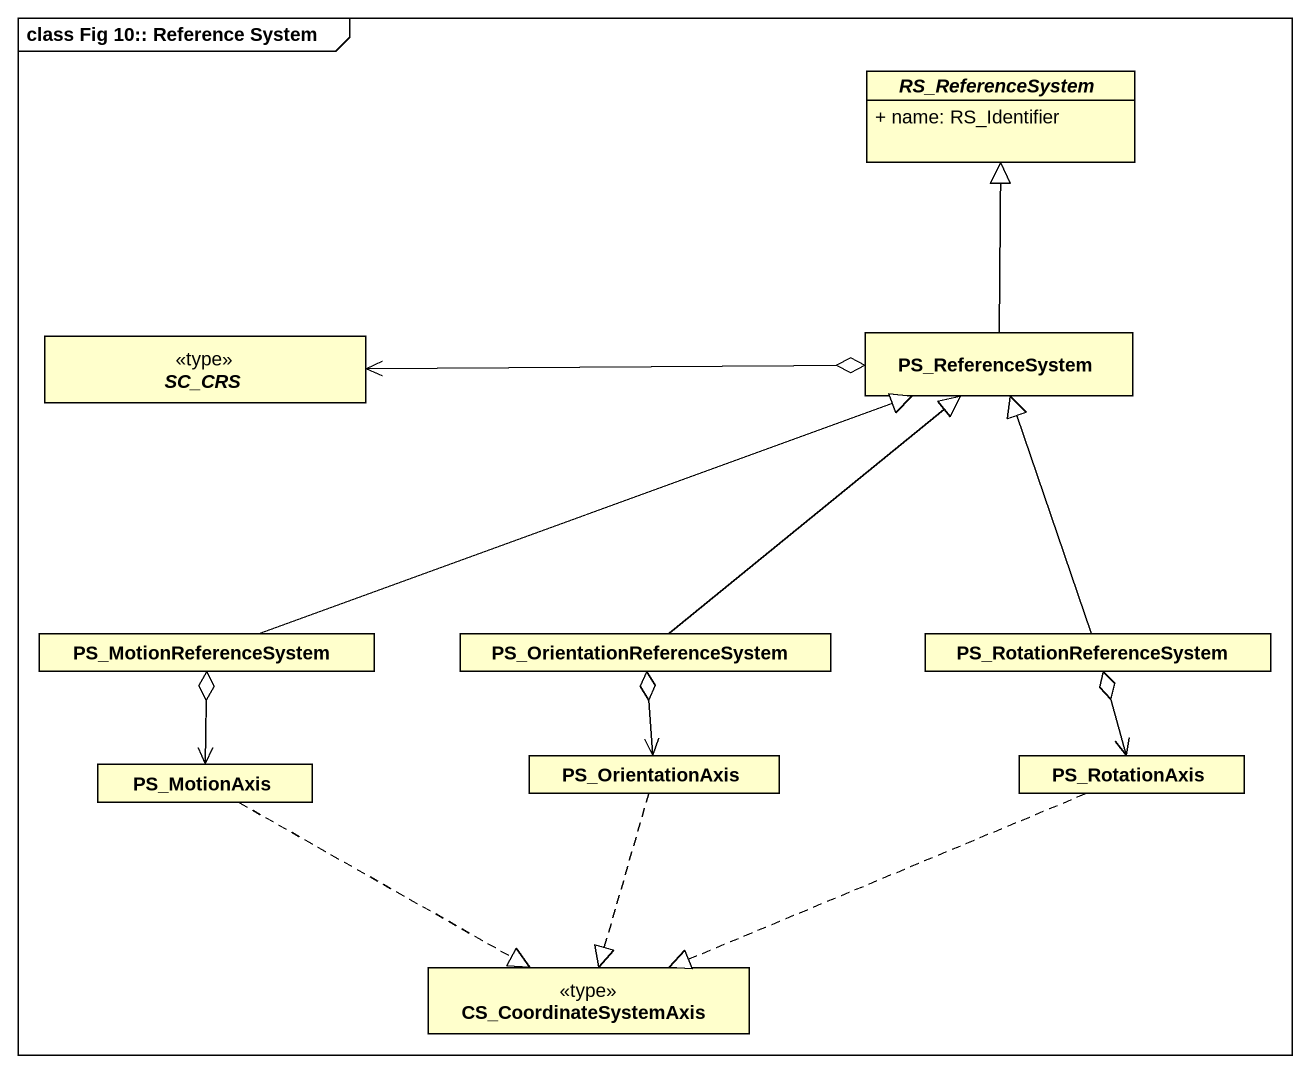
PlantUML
@startuml
mainframe class Fig 10:: Reference System
hide circle
hide empty members
skinparam classAttributeIconSize 0
abstract class RS_ReferenceSystem {
  + name: RS_Identifier
}
abstract class SC_CRS <<type>>
class PS_ReferenceSystem
class PS_MotionReferenceSystem
class "PS_OrientationReferenceSystem" as PS_OrientationReferenceSyste
class PS_RotationReferenceSystem
class PS_MotionAxis
class PS_OrientationAxis
class PS_RotationAxis
class CS_CoordinateSystemAxis <<type>>
PS_ReferenceSystem -up-|> RS_ReferenceSystem
PS_ReferenceSystem o-left-> SC_CRS
PS_MotionReferenceSystem -right-|> PS_ReferenceSystem
PS_OrientationReferenceSyste -up-|> PS_ReferenceSystem
PS_OrientationReferenceSyste o--> PS_OrientationAxis
PS_RotationReferenceSystem -up-|> PS_ReferenceSystem
PS_RotationReferenceSystem o--> PS_RotationAxis
PS_MotionAxis <-up-o PS_MotionReferenceSystem
PS_MotionAxis .right.|> CS_CoordinateSystemAxis
PS_OrientationAxis ..|> CS_CoordinateSystemAxis
PS_RotationAxis .left.|> CS_CoordinateSystemAxis
@enduml
